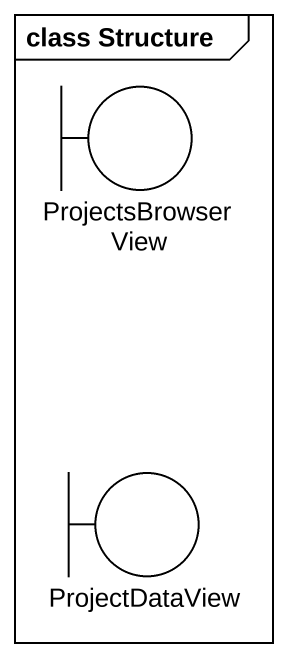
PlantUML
@startuml
mainframe class Structure
boundary ProjectsBrowserView
boundary ProjectDataView
@enduml
